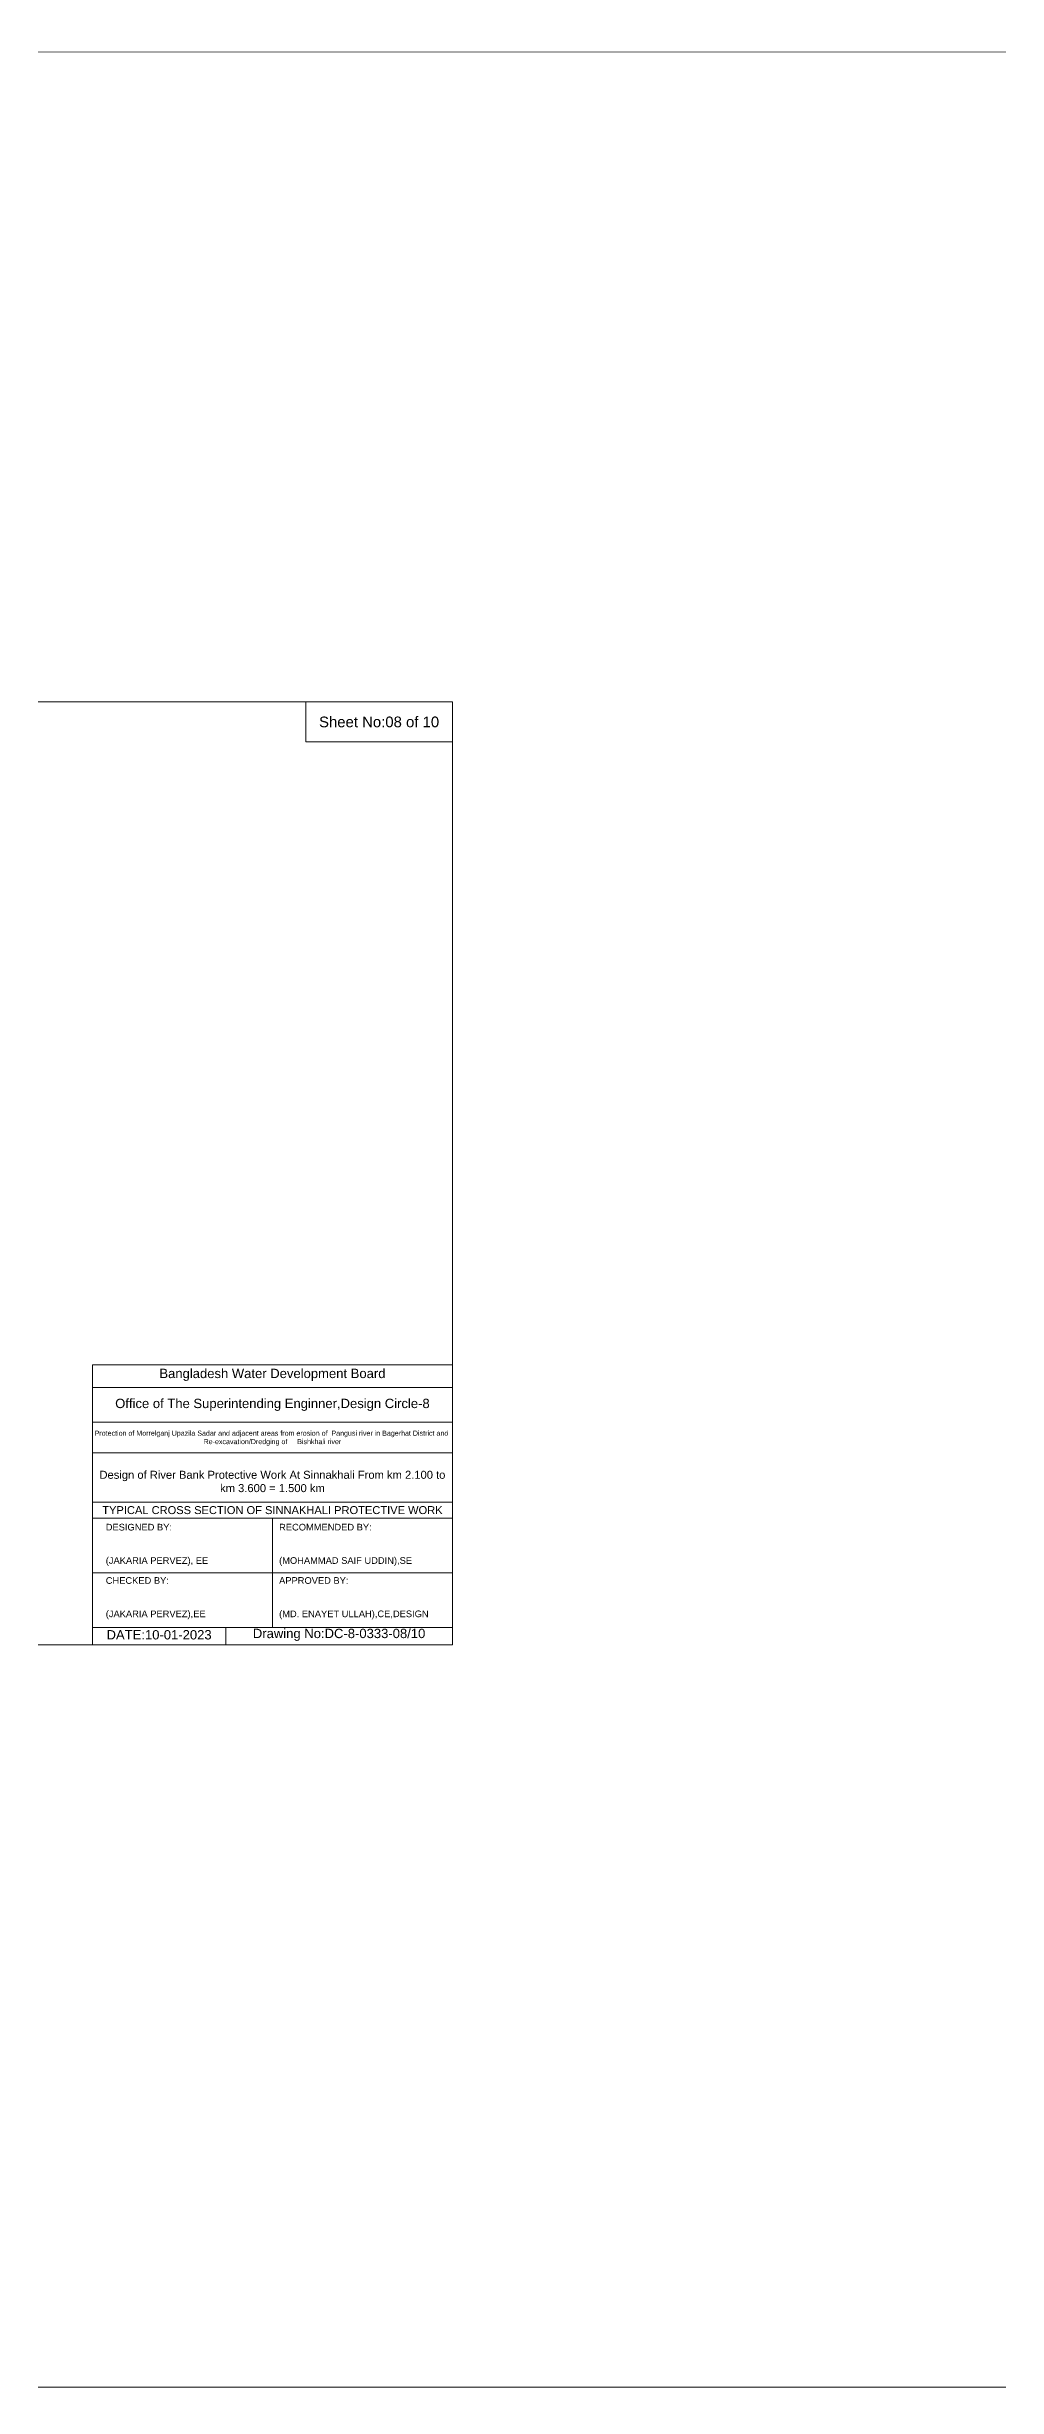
# Model space of a CAD drawing. Header units: inches. Extents: x 91231 to 269365, y -29123 to -11572.
# Drawn here: x 215510 to 222638, y -29123 to -11572 of the extents above; entities that cross this region are included whole.
import ezdxf

# ---------------------------------------------------------------- set-up
doc = ezdxf.new("R2010")
doc.units = ezdxf.units.IN
doc.header["$LTSCALE"] = 7
doc.header["$MEASUREMENT"] = 0
doc.layers.add('Cross Section Labels', color=7, linetype='Continuous', lineweight=9)
doc.layers.add('Long Section Labels', color=7, linetype='Continuous', lineweight=9)
doc.styles.get("Standard").update_dxf_attribs({"font": 'arial.ttf'})

msp = doc.modelspace()

# ---------------------------------------------------------------- linework, layer by layer
at = {"layer": 'Cross Section Labels'}
for points in [[(208552.30409, -16485.14958), (218552.30409, -16485.14958), (218552.30409, -23556.14958), (208552.30409, -23556.14958)], [(217452.30409, -16485.14958), (218552.30409, -16485.14958), (218552.30409, -16785.14958), (217452.30409, -16785.14958)]]:
    msp.add_lwpolyline(points, close=True, dxfattribs=at)
for points in [[(215852.30409, -23556.14958), (215852.30409, -21456.14958), (218552.30409, -21456.14958)], [(215852.30409, -21626.14958), (218552.30409, -21626.14958)], [(215852.30409, -21886.14958), (218552.30409, -21886.14958)], [(215852.30409, -22116.14958), (218552.30409, -22116.14958)], [(215852.30409, -22486.14958), (218552.30409, -22486.14958)], [(215852.30409, -22606.14958), (218552.30409, -22606.14958)], [(217202.30409, -22606.14958), (217202.30409, -23426.14958)], [(215852.30409, -23016.14958), (218552.30409, -23016.14958)], [(215852.30409, -23426.14958), (218552.30409, -23426.14958)], [(216852.30409, -23426.14958), (216852.30409, -23556.14958)]]:
    msp.add_lwpolyline(points, dxfattribs=at)
at = {"layer": 'Long Section Labels'}
msp.add_lwpolyline([(91231.23993, -11571.79148), (269365.10395, -11625.10647), (269365.10395, -29123.34064), (91231.23993, -29123.34064)], close=True, dxfattribs=at)

# ---------------------------------------------------------------- texts
at = {"layer": 'Cross Section Labels', "attachment_point": 5}
for s, insert, char_height in [('Sheet No:08 of 10', (218002.30409, -16635.14958), 80), ('Bangladesh Water Development Board', (217202.30409, -21531.14958), 70), ('Office of The Superintending Enginner,Design Circle-8', (217202.30409, -21756.14958), 70)]:
    msp.add_mtext(s, dxfattribs=dict(at, insert=insert, char_height=char_height))
at = {"layer": 'Cross Section Labels'}
for s, insert, char_height, width, attachment_point in [('Protection of Morrelganj Upazila Sadar and adjacent areas from erosion of  Pangusi river in Bagerhat District and  Re-excavation/Dredging of     Bishkhali river', (217202.30409, -22006.14958), 38, 2800, 5), ('Design of River Bank Protective Work At Sinnakhali From km 2.100 to km 3.600 = 1.500 km', (217202.30409, -22331.14958), 60, 2700, 5), ('TYPICAL CROSS SECTION OF SINNAKHALI PROTECTIVE WORK', (217202.30409, -22546.14958), 59.5765532, 2800, 5), ('DESIGNED BY:^J^J^J(JAKARIA PERVEZ), EE', (215952.30409, -22806.14958), 50, 1400, 4), ('RECOMMENDED BY:^J^J^J(MOHAMMAD SAIF UDDIN),SE', (217252.30409, -22806.14958), 50, 1400, 4), ('CHECKED BY:^J^J^J(JAKARIA PERVEZ),EE', (215952.30409, -23206.14958), 50, 1400, 4), ('APPROVED BY:^J^J^J(MD. ENAYET ULLAH),CE,DESIGN', (217252.30409, -23206.14958), 50, 1400, 4), ('DATE:10-01-2023', (216352.30409, -23481.14958), 70, 1400, 5), ('Drawing No:DC-8-0333-08/10', (217702.30409, -23481.14958), 70, 2200, 5)]:
    msp.add_mtext(s, dxfattribs=dict(at, insert=insert, char_height=char_height, width=width, attachment_point=attachment_point))

doc.saveas('drawing.dxf')
